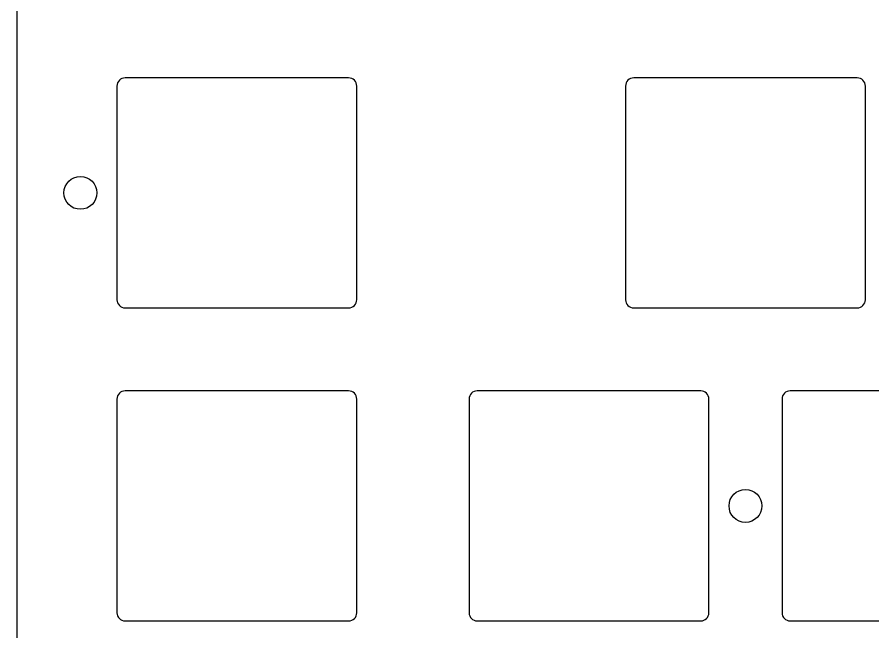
# Model space of a CAD drawing. Header units: millimetres. Extents: x -11 to 340, y -118 to 18.
# Drawn here: x -11 to 41.1, y -88.6 to -51.2 of the extents above; entities that cross this region are included whole.
import ezdxf

# ---------------------------------------------------------------- set-up
doc = ezdxf.new("R2010")
doc.units = ezdxf.units.MM
doc.header["$MEASUREMENT"] = 0
doc.layers.get('0').update_dxf_attribs({"linetype": 'CONTINUOUS'})
doc.layers.add('BLACK', color=7, linetype='CONTINUOUS')

msp = doc.modelspace()

# ---------------------------------------------------------------- linework, layer by layer
for points in [[(-4.91875, -74.4625), (-4.91875, -87.4625, 0.414212391), (-4.41875, -87.9625), (9.18125, -87.9625, 0.414213562), (9.68125, -87.4625), (9.68125, -74.4625, 0.414213562), (9.18125, -73.9625), (-4.41875, -73.9625, 0.414212391)], [(16.5125, -74.4625), (16.5125, -87.4625, 0.414212391), (17.0125, -87.9625), (30.6125, -87.9625, 0.414213562), (31.1125, -87.4625), (31.1125, -74.4625, 0.414213562), (30.6125, -73.9625), (17.0125, -73.9625, 0.414212391)]]:
    msp.add_lwpolyline(points, format="xyb", close=True)
at = {"layer": 'BLACK', "linetype": 'Continuous'}
for p, q in [((-10.995, -109.9925), (-10.995, -45.435)), ((9.18125, -54.912499), (-4.41875, -54.912499)), ((40.1375, -54.9125), (26.5375, -54.9125)), ((-4.91875, -55.4125), (-4.91875, -68.412499)), ((9.68125, -68.412499), (9.68125, -55.412499)), ((26.0375, -55.4125), (26.0375, -68.4125)), ((40.6375, -68.4125), (40.6375, -55.4125)), ((-4.418749, -68.912499), (9.18125, -68.912499)), ((26.5375, -68.9125), (40.1375, -68.9125)), ((49.6625, -73.9625), (36.0625, -73.9625)), ((35.5625, -74.4625), (35.5625, -87.4625)), ((36.0625, -87.9625), (49.6625, -87.9625))]:
    msp.add_line(p, q, dxfattribs=at)
at = {"layer": 'BLACK'}
for centre in [(-7.14375, -61.9125), (33.3375, -80.9625)]:
    msp.add_circle(centre, 1, dxfattribs=at)
for centre, radius, start, end in [((-4.418749, -55.4125), 0.500001, 90.0001146, 180), ((9.181297, -55.412452), 0.499953, 359.9946137, 90.0053863), ((26.5375, -55.4125), 0.5, 90, 180), ((40.1375, -55.4125), 0.5, 0, 90), ((-4.418749, -68.412498), 0.500001, 180.0001146, 270), ((9.181257, -68.412502), 0.499993, 269.9991978, 0.0003438), ((26.5375, -68.4125), 0.5, 180, 270), ((40.1375, -68.4125), 0.5, 270, 0), ((36.0625, -74.4625), 0.5, 90, 180), ((36.0625, -87.4625), 0.5, 180, 270)]:
    msp.add_arc(centre, radius, start, end, dxfattribs=at)

doc.saveas('drawing.dxf')
